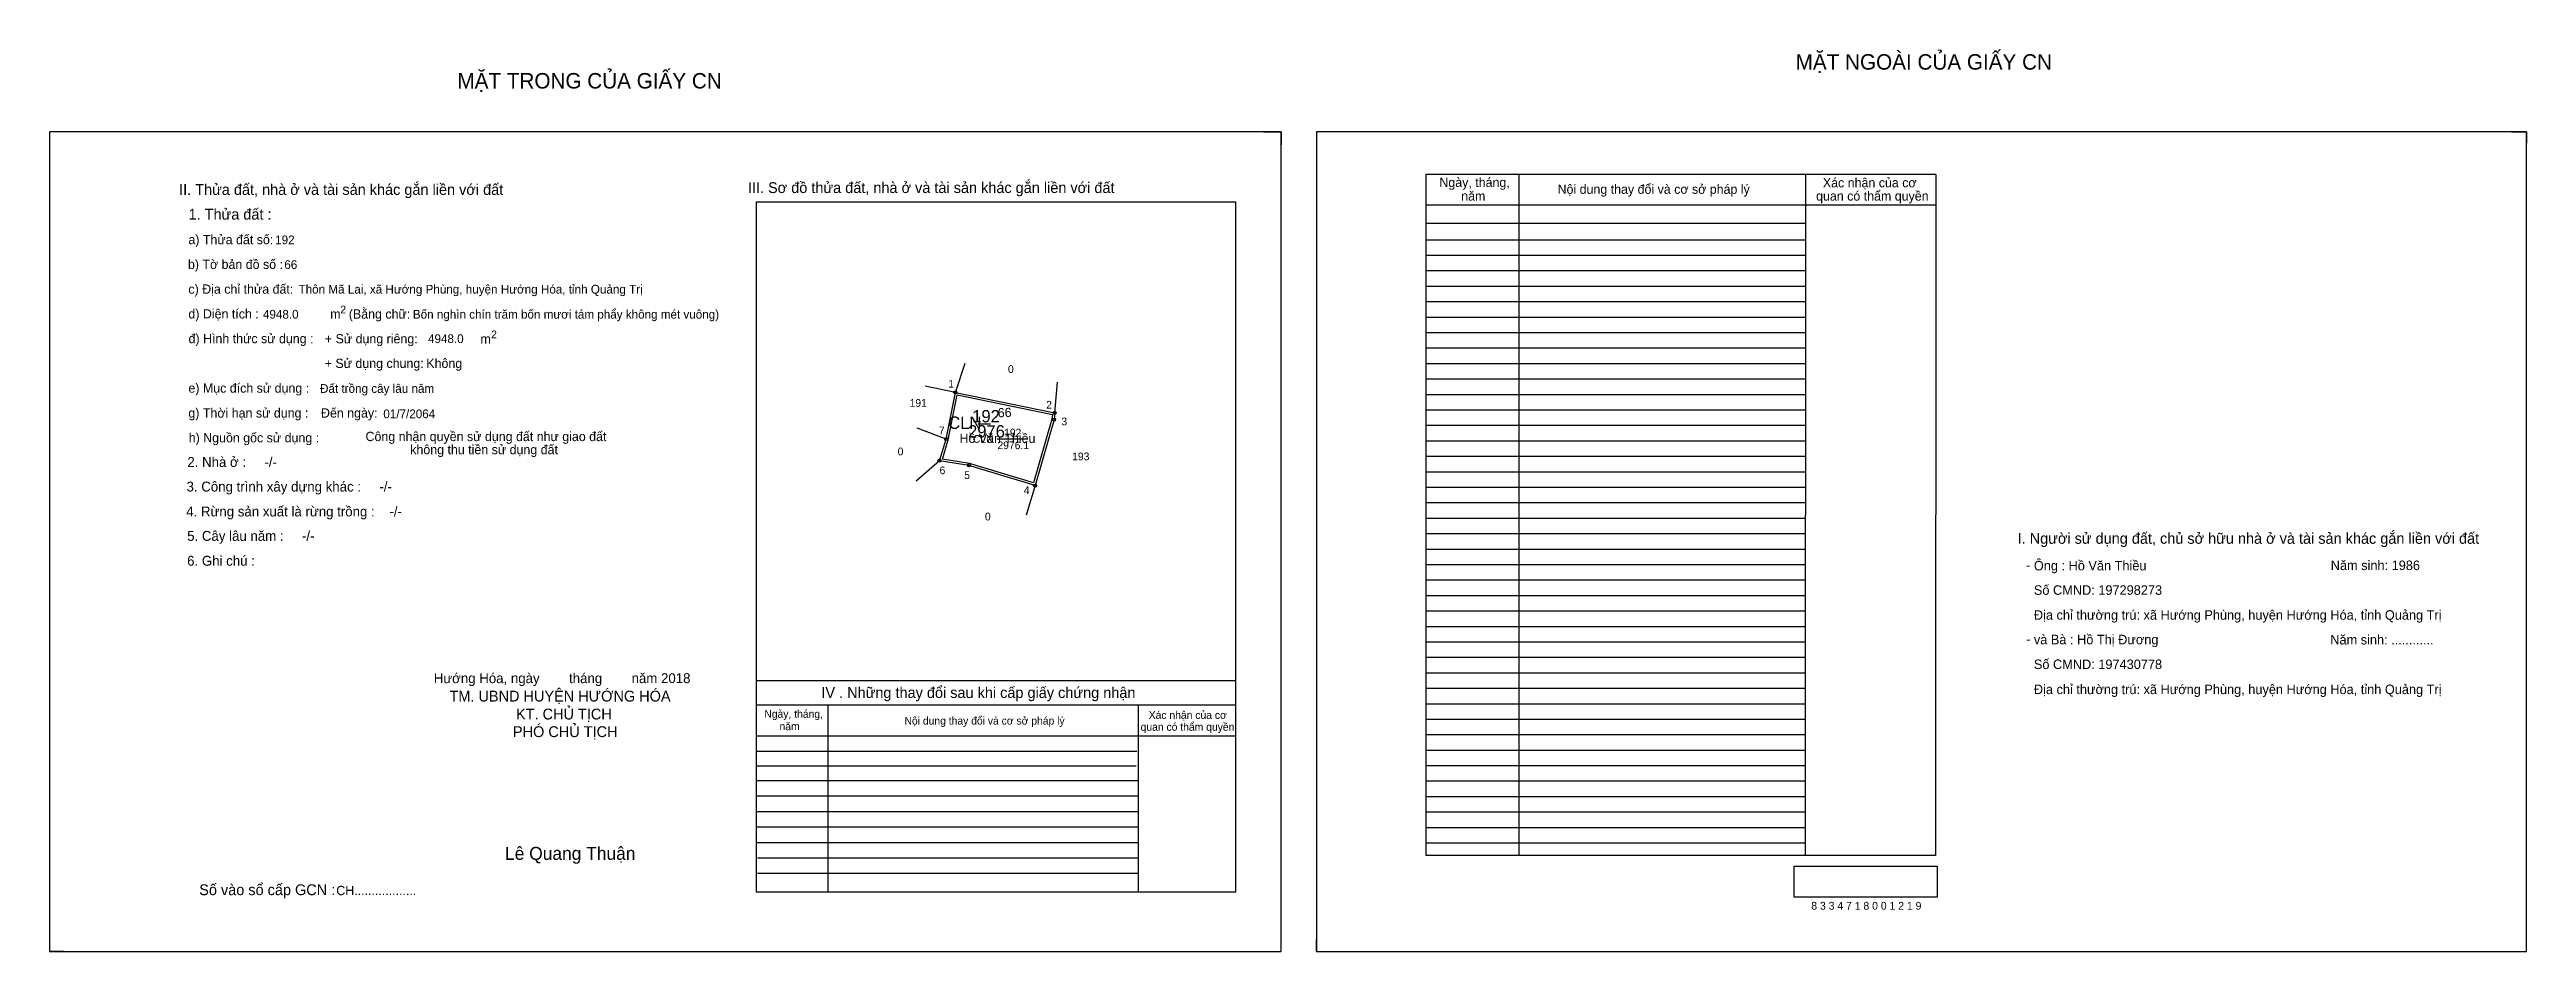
# Model space of a CAD drawing. Extents: x 532922 to 536429, y 1846894 to 1847478.
# Drawn here: x 534828 to 536429, y 1846894 to 1847478 of the extents above.
import ezdxf

# ---------------------------------------------------------------- set-up
doc = ezdxf.new("R2010")
doc.units = 0
for name, color, linetype in [('Default', 7, 'Continuous'), ('Level 10', 7, 'Continuous'), ('Level 11', 7, 'Continuous'), ('Level 13', 7, 'Continuous'), ('Level 2', 7, 'Continuous'), ('Level 27', 7, 'Continuous'), ('Level 3', 7, 'Continuous'), ('Level 36', 7, 'Continuous'), ('Level 4', 7, 'Continuous'), ('Level 5', 7, 'Continuous'), ('Level 55', 7, 'Continuous'), ('Level 6', 7, 'Continuous'), ('Level 7', 7, 'Continuous'), ('Level 8', 7, 'Continuous'), ('Level 9', 7, 'Continuous')]:
    doc.layers.add(name, color=color, linetype=linetype)

msp = doc.modelspace()

# ---------------------------------------------------------------- linework, layer by layer
at = {"layer": 'Level 10'}
for p, q in [((535612.7, 1847424.5), (535624.1, 1847424.5)), ((535624.1, 1847424.5), (535624.1, 1847416.1)), ((536419.5, 1847424.5), (536429.1, 1847424.5)), ((536429.1, 1847424.5), (536429.1, 1847417.1)), ((534827.9, 1846902.3), (534827.9, 1846894.5)), ((534837.1, 1846894.5), (534827.9, 1846894.5)), ((535646.9, 1846894.5), (535646.9, 1846902.3)), ((535646.9, 1846894.5), (535653.9, 1846894.5))]:
    msp.add_line(p, q, dxfattribs=at)
for points in [[(534827.9, 1846894.5), (535624.1, 1846894.5), (535624.1, 1847424.5), (534827.9, 1847424.5)], [(535646.9, 1846894.5), (536429.1, 1846894.5), (536429.1, 1847424.5), (535646.9, 1847424.5)], [(535403.2, 1847211.8), (535407.6, 1847225.8), (535413.5, 1847256), (535477.7, 1847242.8), (535477.3, 1847238.4), (535465, 1847195.7), (535422.3, 1847208.8)], [(535405.1, 1847212.9), (535408.9, 1847225.4), (535414.6, 1847254.4), (535476.2, 1847241.7), (535475.9, 1847238.7), (535464.1, 1847197.5), (535422.6, 1847210.1)]]:
    msp.add_lwpolyline(points, close=True, dxfattribs=at)
at = {"layer": 'Level 11'}
for centre in [(535413.5, 1847256), (535477.7, 1847242.8), (535407.6, 1847225.8), (535477.3, 1847238.4), (535403.2, 1847211.8), (535403.2, 1847211.8), (535422.3, 1847208.8), (535465, 1847195.7)]:
    msp.add_circle(centre, 1, dxfattribs=at)
at = {"layer": 'Level 27'}
for p, q in [((535413.5, 1847256), (535419.9, 1847275)), ((535413.5, 1847256), (535393.9, 1847260)), ((535477.7, 1847242.8), (535479.6, 1847262.7)), ((535407.6, 1847225.8), (535388.9, 1847232.8)), ((535403.2, 1847211.8), (535388.2, 1847198.6)), ((535465, 1847195.7), (535459.3, 1847176.6))]:
    msp.add_line(p, q, dxfattribs=at)
at = {"layer": 'Level 6'}
msp.add_lwpolyline([(535955.8, 1846949.6), (536048.2, 1846949.6), (536048.2, 1846929.7), (535955.8, 1846929.7)], close=True, dxfattribs=at)
at = {"layer": 'Level 7'}
for p, q in [((535962.9, 1847354.5), (535717.7, 1847354.5)), ((535962.9, 1847344.5), (535717.7, 1847344.5)), ((535962.9, 1847334.5), (535717.7, 1847334.5)), ((535962.9, 1847324.5), (535717.7, 1847324.5)), ((535962.9, 1847314.5), (535717.7, 1847314.5)), ((535962.9, 1847304.5), (535717.7, 1847304.5)), ((535962.9, 1847294.5), (535717.7, 1847294.5)), ((535962.9, 1847284.5), (535717.7, 1847284.5)), ((535962.9, 1847274.5), (535717.7, 1847274.5)), ((535962.9, 1847264.5), (535717.7, 1847264.5)), ((535962.9, 1847254.5), (535717.7, 1847254.5)), ((535962.9, 1847244.5), (535717.7, 1847244.5)), ((535428.3, 1847235.7), (535436.3, 1847235.7)), ((535962.9, 1847234.5), (535717.7, 1847234.5)), ((535962.9, 1847224.5), (535717.7, 1847224.5)), ((535962.9, 1847214.5), (535717.7, 1847214.5)), ((535962.9, 1847204.5), (535717.7, 1847204.5)), ((535962.9, 1847194.5), (535717.7, 1847194.5)), ((535962.9, 1847184.5), (535717.7, 1847184.5)), ((535962.9, 1847174.5), (535717.7, 1847174.5)), ((535962.9, 1847164.5), (535717.7, 1847164.5)), ((535962.9, 1847154.5), (535717.7, 1847154.5)), ((535962.9, 1847144.5), (535717.7, 1847144.5)), ((535962.9, 1847134.5), (535717.7, 1847134.5)), ((535962.9, 1847124.5), (535717.7, 1847124.5)), ((535962.9, 1847114.5), (535717.7, 1847114.5)), ((535962.9, 1847104.5), (535717.7, 1847104.5)), ((535962.9, 1847094.5), (535717.7, 1847094.5)), ((535962.9, 1847084.5), (535717.7, 1847084.5)), ((535962.9, 1847074.5), (535717.7, 1847074.5)), ((535962.9, 1847064.5), (535717.7, 1847064.5)), ((535962.9, 1847054.5), (535717.7, 1847054.5)), ((535962.9, 1847044.5), (535717.7, 1847044.5)), ((535962.9, 1847034.5), (535717.7, 1847034.5)), ((535530.8, 1847023.8), (535284.7, 1847023.8)), ((535962.9, 1847024.5), (535717.7, 1847024.5)), ((535530.4, 1847014.3), (535284.7, 1847014.3)), ((535531.7, 1847004.8), (535284.7, 1847004.8)), ((535962.9, 1847014.5), (535717.7, 1847014.5)), ((535962.9, 1847004.5), (535717.7, 1847004.5)), ((535531.7, 1846994.8), (535284.7, 1846994.8)), ((535531.7, 1846984.8), (535284.7, 1846984.8)), ((535962.9, 1846994.5), (535717.7, 1846994.5)), ((535962.9, 1846984.5), (535717.7, 1846984.5)), ((535531.7, 1846974.8), (535284.7, 1846974.8)), ((535962.9, 1846974.5), (535717.7, 1846974.5)), ((535531.7, 1846964.8), (535284.7, 1846964.8)), ((535531.7, 1846954.8), (535285.5, 1846954.8)), ((535962.9, 1846964.5), (535717.7, 1846964.5)), ((535531.7, 1846944.8), (535285.5, 1846944.8))]:
    msp.add_line(p, q, dxfattribs=at)
at = {"layer": 'Level 8'}
for p, q in [((536047.3, 1847397), (535717.7, 1847397)), ((535717.7, 1847397), (535717.7, 1846956.5)), ((535777.7, 1847397), (535777.7, 1846956.5)), ((535963, 1847396.8), (535962.9, 1846956.5)), ((536047.3, 1847397), (536047.1, 1846956.5)), ((535594.7, 1847379.1), (535284.7, 1847379.1)), ((535284.7, 1847379.1), (535284.7, 1846933.1)), ((535594.7, 1846933.1), (535594.7, 1847379.1)), ((536047.3, 1847377), (535717.7, 1847377)), ((535962.9, 1847365.2), (535717.7, 1847365.2)), ((535594.7, 1847069.5), (535284.7, 1847069.5)), ((535594.7, 1847053.8), (535284.7, 1847053.8)), ((535331, 1847053.8), (535331, 1846933.1)), ((535531.7, 1847053.8), (535531.7, 1846933.1)), ((535594.7, 1847033.8), (535284.7, 1847033.8)), ((536047.1, 1846956.5), (535717.7, 1846956.5)), ((535284.7, 1846933.1), (535594.7, 1846933.1))]:
    msp.add_line(p, q, dxfattribs=at)
at = {"layer": 'Level 9'}
msp.add_line((535440.6, 1847225.9), (535460.1, 1847225.9), dxfattribs=at)

# ---------------------------------------------------------------- texts
at = {"layer": 'Default'}
for s, p in [('e) Mục đích sử dụng :', (534917.7, 1847255.8)), ('g) Thời hạn sử dụng :', (534917.7, 1847239.7)), ('Đến ngày:', (535003.4, 1847239.7)), ('h) Nguồn gốc sử dụng :', (534917.9, 1847223.7)), ('Công nhận quyền sử dụng đất như giao đất', (535032.2, 1847224.5)), ('không thu tiền sử dụng đất', (535061.1, 1847216))]:
    msp.add_text(s, height=6, dxfattribs=at).set_placement(p)
at = {"layer": 'Level 13'}
for s, p in [('CLN', (535424.8, 1847223.4)), ('192', (535445, 1847227.5)), ('2976.1', (535440.7, 1847219.3))]:
    msp.add_text(s, height=5, dxfattribs=at).set_placement(p)
at = {"layer": 'Level 2'}
msp.add_text('Hồ Văn Thiều', height=6, dxfattribs=at).set_placement((535416.2, 1847223.3))
at = {"layer": 'Level 3'}
msp.add_text('CLN', height=8, dxfattribs=at).set_placement((535408.9, 1847232.4))
at = {"layer": 'Level 36'}
for s, p in [('0', (535447.5, 1847268.6)), ('191', (535383.9, 1847246.7)), ('0', (535376.2, 1847215.3)), ('193', (535489, 1847212.1)), ('0', (535432.6, 1847173.2))]:
    msp.add_text(s, height=5, dxfattribs=at).set_placement(p)
at = {"layer": 'Level 4'}
msp.add_text('192', height=8, dxfattribs=at).set_placement((535424.4, 1847236.6))
at = {"layer": 'Level 5'}
msp.add_text('2976', height=8, dxfattribs=at).set_placement((535421.7, 1847226.8))
at = {"layer": 'Level 55'}
for s, height, p in [('1', 0.8, (535413.3, 1847256)), ('191', 0.22, (535413.3, 1847255.8)), ('0', 0.22, (535413.4, 1847255.8)), ('0', 0.22, (535413.4, 1847255.8)), ('2', 0.8, (535477.4, 1847242.8)), ('193', 0.22, (535477.4, 1847242.6)), ('193', 0.22, (535477.4, 1847242.6)), ('0', 0.22, (535477.6, 1847242.6)), ('0', 0.22, (535477.6, 1847242.6)), ('7', 0.8, (535407.3, 1847225.8)), ('191', 0.22, (535407.4, 1847225.6)), ('0', 0.22, (535407.5, 1847225.6)), ('3', 0.8, (535477, 1847238.4)), ('193', 0.22, (535477, 1847238.2)), ('193', 0.22, (535477, 1847238.2)), ('6', 0.8, (535403, 1847211.8)), ('0', 0.22, (535403.2, 1847211.6)), ('0', 0.22, (535403.2, 1847211.6)), ('5', 0.8, (535422, 1847208.8)), ('0', 0.22, (535422.2, 1847208.6)), ('4', 0.8, (535464.8, 1847195.7)), ('193', 0.22, (535464.8, 1847195.5)), ('193', 0.22, (535464.8, 1847195.5)), ('0', 0.22, (535465, 1847195.5))]:
    msp.add_text(s, height=height, dxfattribs=at).set_placement(p)
at = {"layer": 'Level 6'}
for s, height, p in [('192', 5.63, (534973.8, 1847351.8)), ('66', 5.63, (534979.7, 1847335.8)), ('Thôn Mã Lai, xã Hướng Phùng, huyện Hướng Hóa, tỉnh Quảng Trị', 5.64, (534988.9, 1847319.9)), ('4948.0', 5.63, (534965.9, 1847303.7)), ('Bốn nghìn chín trăm bốn mươi tám phẩy không mét vuông)', 5.632, (535062.8, 1847303.7)), ('4948.0', 5.63, (535072.6, 1847287.9)), ('Đất trồng cây lâu năm', 5.64, (535002.8, 1847255.7)), ('01/7/2064', 5.64, (535043.7, 1847239.3)), ('Ông : Hồ Văn Thiều', 6.16, (536110.7, 1847140.9)), ('Năm sinh: 1986', 6.16, (536302.6, 1847141.1)), ('Số CMND: 197298273', 6.16, (536110.7, 1847125.1)), ('Địa chỉ thường trú: xã Hướng Phùng, huyện Hướng Hóa, tỉnh Quảng Trị', 6.16, (536110.7, 1847109)), ('và Bà : Hồ Thị Đương', 6.16, (536110.7, 1847093.1)), ('Năm sinh: ............', 6.16, (536302.3, 1847093)), ('Số CMND: 197430778', 6.16, (536110.7, 1847077.1)), ('Địa chỉ thường trú: xã Hướng Phùng, huyện Hướng Hóa, tỉnh Quảng Trị', 6.16, (536110.7, 1847060.9)), ('8 3 3 4 7 1 8 0 0 1 2 1 9', 5.04, (535966.8, 1846921.5))]:
    msp.add_text(s, height=height, dxfattribs=at).set_placement(p)
at = {"layer": 'Level 7'}
for s, height, p in [('MẶT TRONG CỦA GIẤY CN', 10, (535091.6, 1847452.5)), ('MẶT NGOÀI CỦA GIẤY CN', 10, (535956.7, 1847464.7)), ('II. Thửa đất, nhà ở và tài sản khác gắn liền với đất', 7, (534911.7, 1847383.7)), ('III. Sơ đồ thửa đất, nhà ở và tài sản khác gắn liền với đất', 7, (535279.4, 1847384.9)), ('Ngày, tháng,', 6, (535726.4, 1847388.8)), ('năm', 6, (535740.5, 1847380)), ('Nội dung thay đổi và cơ sở pháp lý', 6, (535802.8, 1847384.4)), (' quan có thẩm quyền', 6, (535967.7, 1847380)), ('Xác nhận của cơ', 6, (535974.3, 1847388.6)), ('1. Thửa đất :', 7, (534917.8, 1847367.7)), ('a) Thửa đất số:', 6, (534917.7, 1847351.8)), ('b) Tờ bản đồ số :', 6, (534917.4, 1847335.8)), ('c) Địa chỉ thửa đất:', 6, (534917.7, 1847319.8)), ('d) Diện tích :', 6, (534917.7, 1847303.8)), ('m', 6, (535009.4, 1847303.7)), ('2', 5, (535015.9, 1847307.1)), ('(Bằng chữ:', 6, (535021.4, 1847303.7)), ('đ) Hình thức sử dụng :', 6, (534917.8, 1847287.8)), ('+ Sử dụng riêng:', 6, (535005.9, 1847287.7)), ('m', 6, (535106.5, 1847287.6)), ('2', 5, (535113.4, 1847291)), ('+ Sử dụng chung:', 6, (535005.8, 1847271.8)), ('Không', 6, (535071.5, 1847271.8)), ('2. Nhà ở :     -/-', 6.4, (534917, 1847207.8)), ('3. Công trình xây dựng khác :     -/-', 6.4, (534916.5, 1847191.9)), ('4. Rừng sản xuất là rừng trồng :    -/-', 6.4, (534916.3, 1847175.8)), ('5. Cây lâu năm :     -/-', 6.4, (534916.9, 1847160)), ('I. Người sử dụng đất, chủ sở hữu nhà ở và tài sản khác gắn liền với đất', 7, (536100.2, 1847158.1)), ('6. Ghi chú :', 6.4, (534916.9, 1847143.9)), ('-', 6.4, (536105.6, 1847141.1)), ('-', 6.4, (536105.7, 1847093.3)), ('Hướng Hóa, ngày        tháng        năm 2018', 6.4, (535076.3, 1847068)), ('TM. UBND HUYỆN HƯỚNG HÓA', 7, (535086.5, 1847056.1)), ('IV . Những thay đổi sau khi cấp giấy chứng nhận', 7, (535326.9, 1847058.4)), ('KT. CHỦ TỊCH', 7, (535129.5, 1847044.5)), ('Ngày, tháng,', 5, (535290, 1847045.6)), ('Xác nhận của cơ', 5, (535538.5, 1847044.9)), ('PHÓ CHỦ TỊCH', 7, (535127.5, 1847033.1)), ('năm', 5, (535299.8, 1847037.6)), ('Nội dung thay đổi và cơ sở pháp lý', 5, (535380.6, 1847041.2)), (' quan có thẩm quyền', 5, (535531.4, 1847037.2)), ('Lê Quang Thuận', 8.4, (535122.4, 1846953.7)), ('Số vào sổ cấp GCN :', 7, (534924.7, 1846930.9)), ('CH..................', 6, (535013.3, 1846930.9))]:
    msp.add_text(s, height=height, dxfattribs=at).set_placement(p)
msp.add_text('66', height=6, rotation=2, dxfattribs=at).set_placement((535441, 1847239.8))
at = {"layer": 'Level 9'}
for s, p in [('1', (535408.9, 1847259.1)), ('2', (535472.2, 1847245.5)), ('7', (535402.8, 1847228.9)), ('3', (535482, 1847234.7)), ('6', (535403.3, 1847203.1)), ('5', (535419.2, 1847200)), ('4', (535457.7, 1847190.2))]:
    msp.add_text(s, height=5, dxfattribs=at).set_placement(p)

doc.saveas('drawing.dxf')
